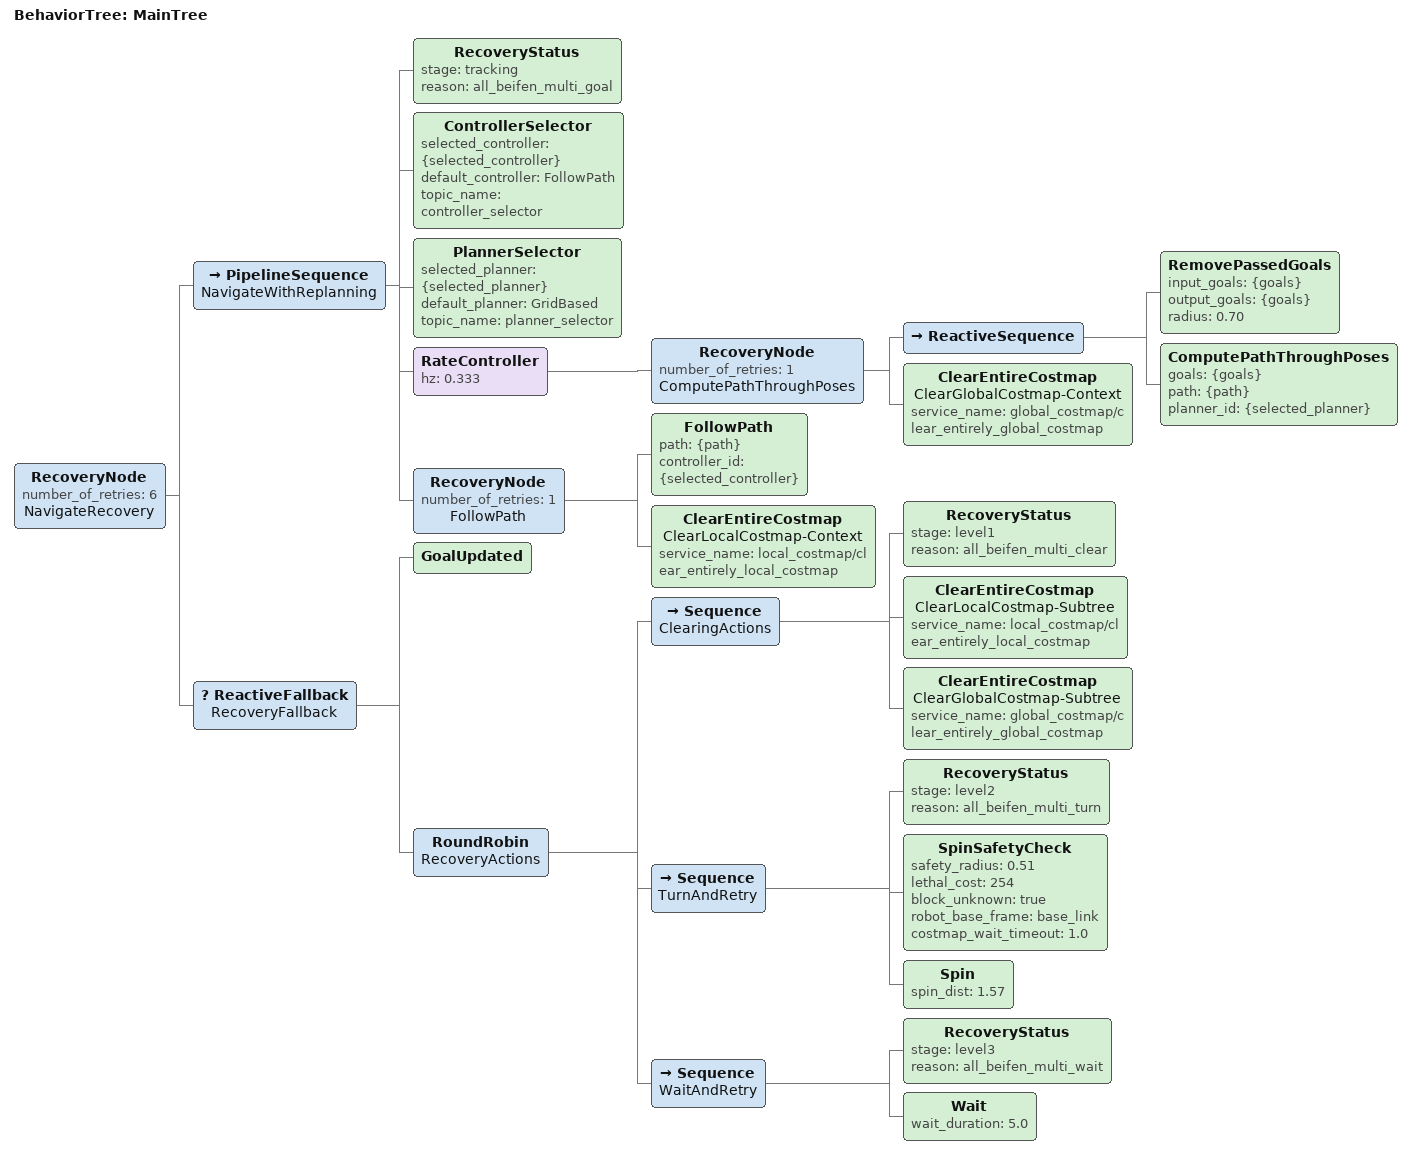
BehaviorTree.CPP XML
<!-- all.beifen multi-goal tree ported to BehaviorTree.CPP 3 / Nav2 Humble. -->
<root main_tree_to_execute="MainTree">
  <BehaviorTree ID="MainTree">
    <RecoveryNode number_of_retries="6" name="NavigateRecovery">
      <PipelineSequence name="NavigateWithReplanning">
        <RecoveryStatus stage="tracking" reason="all_beifen_multi_goal"/>
        <ControllerSelector selected_controller="{selected_controller}" default_controller="FollowPath" topic_name="controller_selector"/>
        <PlannerSelector selected_planner="{selected_planner}" default_planner="GridBased" topic_name="planner_selector"/>
        <RateController hz="0.333">
          <RecoveryNode number_of_retries="1" name="ComputePathThroughPoses">
            <ReactiveSequence>
              <RemovePassedGoals input_goals="{goals}" output_goals="{goals}" radius="0.70"/>
              <ComputePathThroughPoses goals="{goals}" path="{path}" planner_id="{selected_planner}"/>
            </ReactiveSequence>
            <ClearEntireCostmap name="ClearGlobalCostmap-Context" service_name="global_costmap/clear_entirely_global_costmap"/>
          </RecoveryNode>
        </RateController>
        <RecoveryNode number_of_retries="1" name="FollowPath">
          <FollowPath path="{path}" controller_id="{selected_controller}"/>
          <ClearEntireCostmap name="ClearLocalCostmap-Context" service_name="local_costmap/clear_entirely_local_costmap"/>
        </RecoveryNode>
      </PipelineSequence>

      <ReactiveFallback name="RecoveryFallback">
        <GoalUpdated/>
        <RoundRobin name="RecoveryActions">
          <Sequence name="ClearingActions">
            <RecoveryStatus stage="level1" reason="all_beifen_multi_clear"/>
            <ClearEntireCostmap name="ClearLocalCostmap-Subtree" service_name="local_costmap/clear_entirely_local_costmap"/>
            <ClearEntireCostmap name="ClearGlobalCostmap-Subtree" service_name="global_costmap/clear_entirely_global_costmap"/>
          </Sequence>
          <Sequence name="TurnAndRetry">
            <RecoveryStatus stage="level2" reason="all_beifen_multi_turn"/>
            <SpinSafetyCheck safety_radius="0.51"
                             lethal_cost="254"
                             block_unknown="true"
                             robot_base_frame="base_link"
                             costmap_wait_timeout="1.0"/>
            <Spin spin_dist="1.57"/>
          </Sequence>
          <Sequence name="WaitAndRetry">
            <RecoveryStatus stage="level3" reason="all_beifen_multi_wait"/>
            <Wait wait_duration="5.0"/>
          </Sequence>
        </RoundRobin>
      </ReactiveFallback>
    </RecoveryNode>
  </BehaviorTree>
</root>
